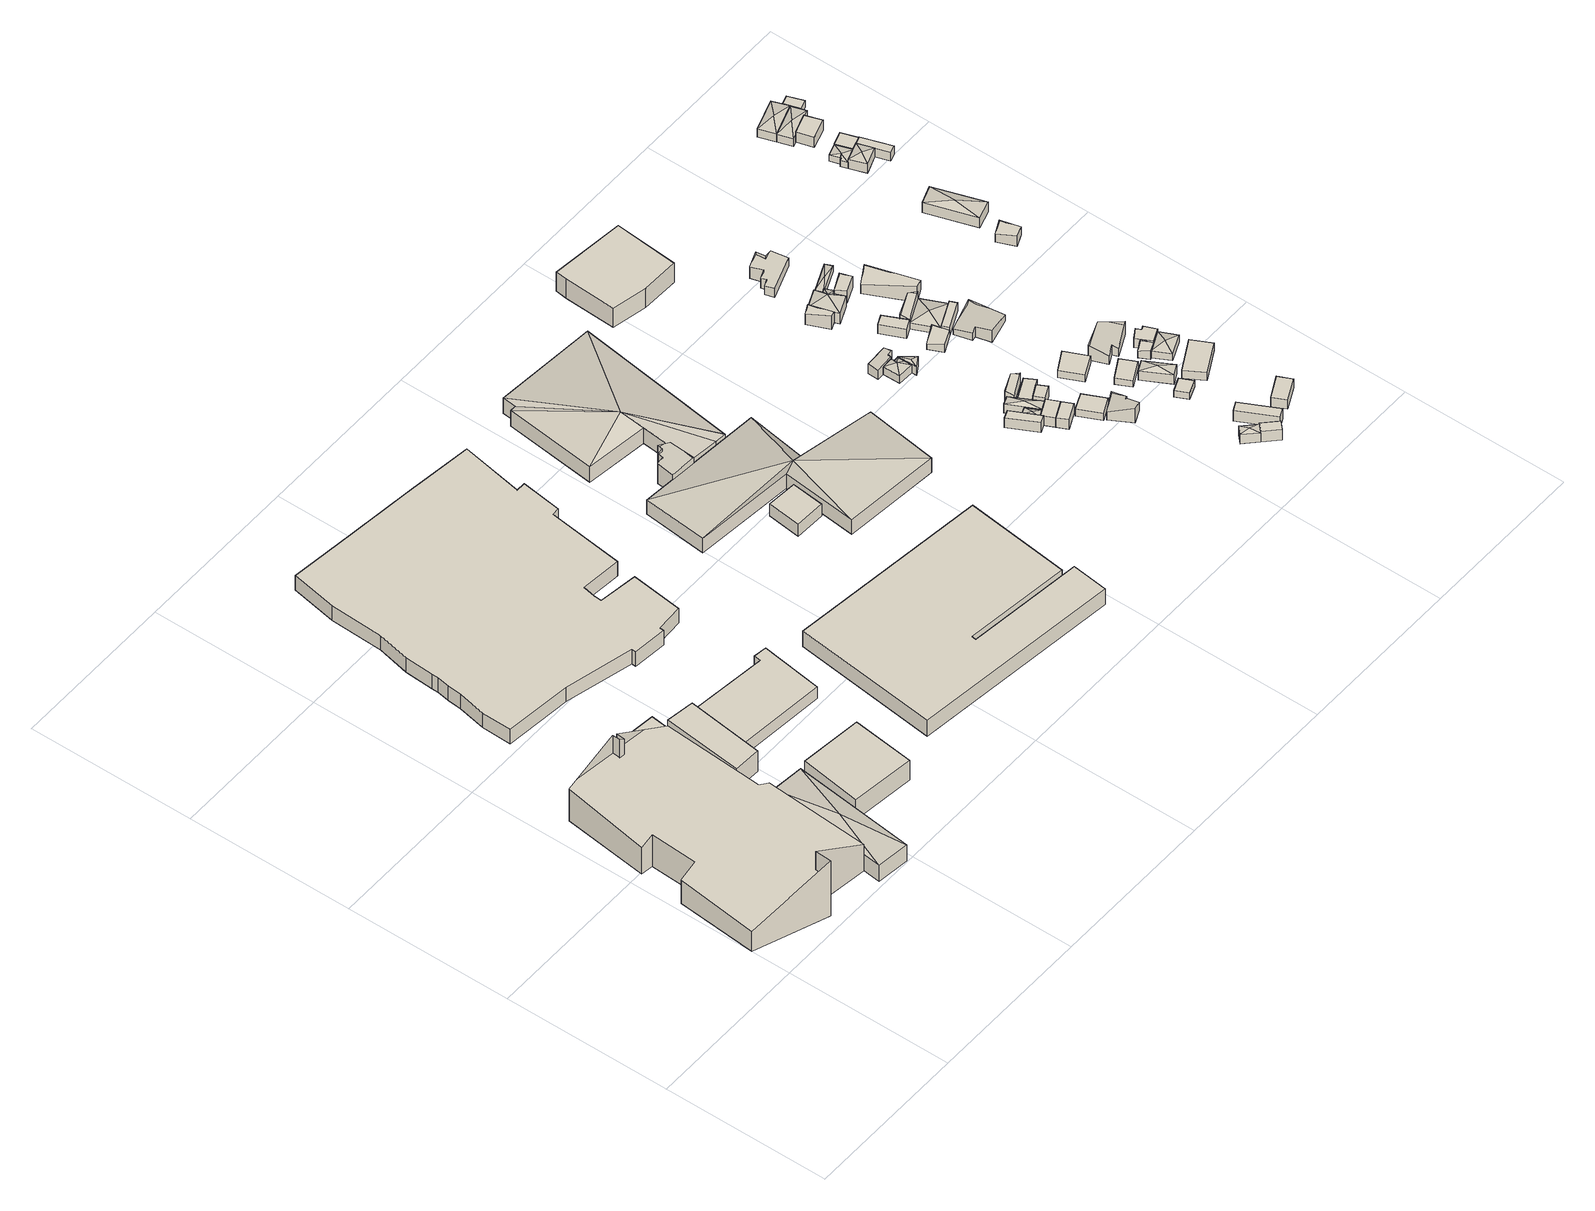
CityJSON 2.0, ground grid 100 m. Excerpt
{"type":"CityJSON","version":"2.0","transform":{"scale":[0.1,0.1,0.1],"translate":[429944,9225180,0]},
"CityObjects":{
"building1":{"type":"Building","attributes":{"Building Type":"Industrial","Roof Shape":"gable","Roof Material":"Metal Sheet","Roof Material Code":5,"Roof Direction":"southwest","Building Height":14.5,"Roof Slope":34,"Footprint Area":9593.18,"Solar PV Capacity Low":1385.91,"Solar PV Capacity High":1820.31,"Solar Annual Energy Low":1998444,"Solar Annual Energy High":2633787,"Suitable PV Area":8274.12},"geometry":[{"type":"MultiSurface","lod":"2.2","boundaries":[[[0,1,2,3,4,5,6,7,8,9,10,11,12,13,14,15]],[[15,14,16,17]],[[14,13,18,16]],[[13,12,19,18]],[[12,11,20,19]],[[11,10,21,20]],[[10,9,22,21]],[[9,8,23,22]],[[8,7,24,23]],[[7,6,25,24]],[[6,5,26,25]],[[5,4,27,26]],[[4,3,28,27]],[[3,2,29,28]],[[2,1,30,29]],[[1,0,31,30]],[[0,15,17,31]],[[17,16,18,19,20,21,22,23,24,25,26,27,28,29,30,31]]]}]},
"building2":{"type":"Building","attributes":{"Building Type":"Industrial","Roof Shape":"hip","Roof Material":"Metal Sheet","Roof Material Code":5,"Roof Direction":"southwest","Building Height":11.66,"Roof Slope":22.5,"Footprint Area":1465.86,"Solar PV Capacity Low":211.77,"Solar PV Capacity High":278.15,"Solar Annual Energy Low":305368,"Solar Annual Energy High":402450,"Suitable PV Area":1264.31},"geometry":[{"type":"MultiSurface","lod":"2.2","boundaries":[[[32,33,34,35]],[[35,34,36,37]],[[34,33,38,36]],[[33,32,39,38]],[[32,35,37,39]],[[37,36,40]],[[36,38,40]],[[38,39,40]],[[39,37,40]]]}]},
"building3":{"type":"Building","attributes":{"Building Type":"Industrial","Roof Shape":"shed","Roof Material":"Metal Sheet","Roof Material Code":5,"Roof Direction":"southwest","Building Height":13.64,"Roof Slope":10.5,"Footprint Area":291.78,"Solar PV Capacity Low":42.15,"Solar PV Capacity High":55.36,"Solar Annual Energy Low":60783,"Solar Annual Energy High":80107,"Suitable PV Area":251.66},"geometry":[{"type":"MultiSurface","lod":"2.2","boundaries":[[[41,42,43,44]],[[44,43,45,46]],[[43,42,47,45]],[[42,41,48,47]],[[41,44,46,48]],[[46,45,47,48]]]}]},
"building4":{"type":"Building","attributes":{"Building Type":"Industrial","Roof Shape":"shed","Roof Material":"Metal Sheet","Roof Material Code":5,"Roof Direction":"southwest","Building Height":14.44,"Roof Slope":14.9,"Footprint Area":782.49,"Solar PV Capacity Low":113.05,"Solar PV Capacity High":148.48,"Solar Annual Energy Low":163008,"Solar Annual Energy High":214831,"Suitable PV Area":674.9},"geometry":[{"type":"MultiSurface","lod":"2.2","boundaries":[[[49,50,51,52]],[[52,51,53,54]],[[51,50,55,53]],[[50,49,56,55]],[[49,52,54,56]],[[54,53,55,56]]]}]},
"building5":{"type":"Building","attributes":{"Building Type":"Industrial","Roof Shape":"flat","Roof Material":"Metal Sheet","Roof Material Code":5,"Roof Direction":"southwest","Building Height":14.38,"Roof Slope":6.3,"Footprint Area":1387.57,"Solar PV Capacity Low":200.46,"Solar PV Capacity High":263.29,"Solar Annual Energy Low":289057,"Solar Annual Energy High":380954,"Suitable PV Area":1196.78},"geometry":[{"type":"MultiSurface","lod":"2.2","boundaries":[[[57,58,59,60]],[[60,59,61,62]],[[59,58,63,61]],[[58,57,64,63]],[[57,60,62,64]],[[62,61,63,64]]]}]},
"building6":{"type":"Building","attributes":{"Building Type":"Industrial","Roof Shape":"flat","Roof Material":"Metal Sheet","Roof Material Code":5,"Roof Direction":"southwest","Building Height":8.59,"Roof Slope":13.6,"Footprint Area":1908.61,"Solar PV Capacity Low":275.73,"Solar PV Capacity High":362.16,"Solar Annual Energy Low":397600,"Solar Annual Energy High":524004,"Suitable PV Area":1646.17},"geometry":[{"type":"MultiSurface","lod":"2.2","boundaries":[[[65,66,52,67,68,69]],[[69,68,70,71]],[[68,67,72,70]],[[67,52,73,72]],[[52,66,74,73]],[[66,65,75,74]],[[65,69,71,75]],[[71,70,72,73,74,75]]]}]},
"building7":{"type":"Building","attributes":{"Building Type":"Industrial","Roof Shape":"flat","Roof Material":"Metal Sheet","Roof Material Code":5,"Roof Direction":"southwest","Building Height":10.46,"Roof Slope":14.4,"Footprint Area":18053.99,"Solar PV Capacity Low":2608.24,"Solar PV Capacity High":3425.74,"Solar Annual Energy Low":3760994,"Solar Annual Energy High":4956686,"Suitable PV Area":15571.56},"geometry":[{"type":"MultiSurface","lod":"2.2","boundaries":[[[76,77,78,79,80,81,82,83,84,85,86,87,88,89,90,91,92,93,94,95,96,97,98,99,100,101,102,103,104]],[[104,103,105,106]],[[103,102,107,105]],[[102,101,108,107]],[[101,100,109,108]],[[100,99,110,109]],[[99,98,111,110]],[[98,97,112,111]],[[97,96,113,112]],[[96,95,114,113]],[[95,94,115,114]],[[94,93,116,115]],[[93,92,117,116]],[[92,91,118,117]],[[91,90,119,118]],[[90,89,120,119]],[[89,88,121,120]],[[88,87,122,121]],[[87,86,123,122]],[[86,85,124,123]],[[85,84,125,124]],[[84,83,126,125]],[[83,82,127,126]],[[82,81,128,127]],[[81,80,129,128]],[[80,79,130,129]],[[79,78,131,130]],[[78,77,132,131]],[[77,76,133,132]],[[76,104,106,133]],[[106,105,107,108,109,110,111,112,113,114,115,116,117,118,119,120,121,122,123,124,125,126,127,128,129,130,131,132,133]]]}]},
"building8":{"type":"Building","attributes":{"Building Type":"Industrial","Roof Shape":"flat","Roof Material":"Metal Sheet","Roof Material Code":5,"Roof Direction":"southwest","Building Height":11.53,"Roof Slope":10.7,"Footprint Area":10405.36,"Solar PV Capacity Low":1503.25,"Solar PV Capacity High":1974.42,"Solar Annual Energy Low":2167638,"Solar Annual Energy High":2856772,"Suitable PV Area":8974.63},"geometry":[{"type":"MultiSurface","lod":"2.2","boundaries":[[[134,135,136,137,138,139,140,141]],[[141,140,142,143]],[[140,139,144,142]],[[139,138,145,144]],[[138,137,146,145]],[[137,136,147,146]],[[136,135,148,147]],[[135,134,149,148]],[[134,141,143,149]],[[143,142,144,145,146,147,148,149]]]}]},
"building9":{"type":"Building","attributes":{"Building Type":"Industrial","Roof Shape":"flat","Roof Material":"Metal Sheet","Roof Material Code":5,"Roof Direction":"southwest","Building Height":8.84,"Roof Slope":14.9,"Footprint Area":355.32,"Solar PV Capacity Low":51.33,"Solar PV Capacity High":67.42,"Solar Annual Energy Low":74020,"Solar Annual Energy High":97552,"Suitable PV Area":306.46},"geometry":[{"type":"MultiSurface","lod":"2.2","boundaries":[[[150,151,152,153]],[[153,152,154,155]],[[152,151,156,154]],[[151,150,157,156]],[[150,153,155,157]],[[155,154,156,157]]]}]},
"building10":{"type":"Building","attributes":{"Building Type":"Industrial","Roof Shape":"gable","Roof Material":"Metal Sheet","Roof Material Code":5,"Roof Direction":"southwest","Building Height":13.99,"Roof Slope":28.9,"Footprint Area":215.08,"Solar PV Capacity Low":31.07,"Solar PV Capacity High":40.81,"Solar Annual Energy Low":44805,"Solar Annual Energy High":59049,"Suitable PV Area":185.5},"geometry":[{"type":"MultiSurface","lod":"2.2","boundaries":[[[158,159,160,161,162,163,164,165]],[[165,164,166,167]],[[164,163,168,166]],[[163,162,169,168]],[[162,161,170,169]],[[161,160,171,170]],[[160,159,172,171]],[[159,158,173,172]],[[158,165,167,173]],[[167,166,168,169,170,171,172,173]]]}]},
"building11":{"type":"Building","attributes":{"Building Type":"Industrial","Roof Shape":"hip","Roof Material":"Metal Sheet","Roof Material Code":5,"Roof Direction":"southwest","Building Height":10.53,"Roof Slope":27.5,"Footprint Area":5520.17,"Solar PV Capacity Low":797.49,"Solar PV Capacity High":1047.45,"Solar Annual Energy Low":1149958,"Solar Annual Energy High":1515552,"Suitable PV Area":4761.15},"geometry":[{"type":"MultiSurface","lod":"2.2","boundaries":[[[174,175,176,177,178,179,180,181]],[[181,180,182,183]],[[180,179,184,182]],[[179,178,185,184]],[[178,177,186,185]],[[177,176,187,186]],[[176,175,188,187]],[[175,174,189,188]],[[174,181,183,189]],[[183,182,190]],[[182,184,190]],[[184,185,190]],[[185,186,190]],[[186,187,190]],[[187,188,190]],[[188,189,190]],[[189,183,190]]]}]},
"building12":{"type":"Building","attributes":{"Building Type":"Industrial","Roof Shape":"hip","Roof Material":"Metal Sheet","Roof Material Code":5,"Roof Direction":"southwest","Building Height":11.24,"Roof Slope":26.4,"Footprint Area":4978.48,"Solar PV Capacity Low":719.23,"Solar PV Capacity High":944.67,"Solar Annual Energy Low":1037113,"Solar Annual Energy High":1366831,"Suitable PV Area":4293.94},"geometry":[{"type":"MultiSurface","lod":"2.2","boundaries":[[[191,192,193,194,195,196,197,198,199,200]],[[200,199,201,202]],[[199,198,203,201]],[[198,197,204,203]],[[197,196,205,204]],[[196,195,206,205]],[[195,194,207,206]],[[194,193,208,207]],[[193,192,209,208]],[[192,191,210,209]],[[191,200,202,210]],[[202,201,211]],[[201,203,211]],[[203,204,211]],[[204,205,211]],[[205,206,211]],[[206,207,211]],[[207,208,211]],[[208,209,211]],[[209,210,211]],[[210,202,211]]]}]},
"building13":{"type":"Building","attributes":{"Building Type":"Residential","Roof Shape":"shed","Roof Material":"Concrete Glazed Tile","Roof Material Code":1,"Roof Direction":"southwest","Building Height":6.74,"Roof Slope":17.4,"Footprint Area":99.8,"Solar PV Capacity Low":12.5,"Solar PV Capacity High":16.41,"Solar Annual Energy Low":18019,"Solar Annual Energy High":23747,"Suitable PV Area":74.6},"geometry":[{"type":"MultiSurface","lod":"2.2","boundaries":[[[212,213,214,215]],[[215,214,216,217]],[[214,213,218,216]],[[213,212,219,218]],[[212,215,217,219]],[[217,216,218,219]]]}]},
"building14":{"type":"Building","attributes":{"Building Type":"Residential","Roof Shape":"hip","Roof Material":"Concrete Glazed Tile","Roof Material Code":1,"Roof Direction":"southwest","Building Height":5.73,"Roof Slope":22,"Footprint Area":42.81,"Solar PV Capacity Low":5.36,"Solar PV Capacity High":7.04,"Solar Annual Energy Low":7730,"Solar Annual Energy High":10187,"Suitable PV Area":32},"geometry":[{"type":"MultiSurface","lod":"2.2","boundaries":[[[220,221,222,223]],[[223,222,224,225]],[[222,221,226,224]],[[221,220,227,226]],[[220,223,225,227]],[[225,224,228]],[[224,226,228]],[[226,227,228]],[[227,225,228]]]}]},
"building15":{"type":"Building","attributes":{"Building Type":"Residential","Roof Shape":"hip","Roof Material":"Concrete Glazed Tile","Roof Material Code":1,"Roof Direction":"southwest","Building Height":6.29,"Roof Slope":27.5,"Footprint Area":107.54,"Solar PV Capacity Low":13.46,"Solar PV Capacity High":17.69,"Solar Annual Energy Low":19416,"Solar Annual Energy High":25589,"Suitable PV Area":80.39},"geometry":[{"type":"MultiSurface","lod":"2.2","boundaries":[[[229,230,223,231]],[[231,223,232,233]],[[223,230,234,232]],[[230,229,235,234]],[[229,231,233,235]],[[233,232,236]],[[232,234,236]],[[234,235,236]],[[235,233,236]]]}]},
"building16":{"type":"Building","attributes":{"Building Type":"Residential","Roof Shape":"flat","Roof Material":"Concrete Glazed Tile","Roof Material Code":1,"Roof Direction":"southwest","Building Height":6.94,"Roof Slope":5.4,"Footprint Area":90.76,"Solar PV Capacity Low":11.36,"Solar PV Capacity High":14.93,"Solar Annual Energy Low":16386,"Solar Annual Energy High":21596,"Suitable PV Area":67.84},"geometry":[{"type":"MultiSurface","lod":"2.2","boundaries":[[[237,222,238,239]],[[239,238,240,241]],[[238,222,242,240]],[[222,237,243,242]],[[237,239,241,243]],[[241,240,242,243]]]}]},
"building17":{"type":"Building","attributes":{"Building Type":"Residential","Roof Shape":"hip","Roof Material":"Concrete Glazed Tile","Roof Material Code":1,"Roof Direction":"west","Building Height":5.7,"Roof Slope":26,"Footprint Area":94.45,"Solar PV Capacity Low":11.83,"Solar PV Capacity High":15.53,"Solar Annual Energy Low":17053,"Solar Annual Energy High":22475,"Suitable PV Area":70.6},"geometry":[{"type":"MultiSurface","lod":"2.2","boundaries":[[[244,245,246,247,248,249,250]],[[250,249,251,252]],[[249,248,253,251]],[[248,247,254,253]],[[247,246,255,254]],[[246,245,256,255]],[[245,244,257,256]],[[244,250,252,257]],[[252,251,258]],[[251,253,258]],[[253,254,258]],[[254,255,258]],[[255,256,258]],[[256,257,258]],[[257,252,258]]]}]},
"building18":{"type":"Building","attributes":{"Building Type":"Residential","Roof Shape":"gable","Roof Material":"Concrete Glazed Tile","Roof Material Code":1,"Roof Direction":"west","Building Height":6.91,"Roof Slope":26.2,"Footprint Area":85.24,"Solar PV Capacity Low":10.67,"Solar PV Capacity High":14.02,"Solar Annual Energy Low":15390,"Solar Annual Energy High":20282,"Suitable PV Area":63.72},"geometry":[{"type":"MultiSurface","lod":"2.2","boundaries":[[[259,260,261,262,263,247]],[[247,263,264,265]],[[263,262,266,264]],[[262,261,267,266]],[[261,260,268,267]],[[260,259,269,268]],[[259,247,265,269]],[[265,264,266,267,268,269]]]}]},
"building19":{"type":"Building","attributes":{"Building Type":"Residential","Roof Shape":"shed","Roof Material":"Concrete Glazed Tile","Roof Material Code":1,"Roof Direction":"southwest","Building Height":6.8,"Roof Slope":13.3,"Footprint Area":77.99,"Solar PV Capacity Low":9.77,"Solar PV Capacity High":12.83,"Solar Annual Energy Low":14081,"Solar Annual Energy High":18558,"Suitable PV Area":58.3},"geometry":[{"type":"MultiSurface","lod":"2.2","boundaries":[[[239,238,270,271]],[[271,270,272,273]],[[270,238,240,272]],[[238,239,274,240]],[[239,271,273,274]],[[273,272,240,274]]]}]},
"building20":{"type":"Building","attributes":{"Building Type":"Industrial","Roof Shape":"flat","Roof Material":"Metal Sheet","Roof Material Code":5,"Roof Direction":"southwest","Building Height":13.98,"Roof Slope":6.2,"Footprint Area":1698.36,"Solar PV Capacity Low":245.36,"Solar PV Capacity High":322.26,"Solar Annual Energy Low":353800,"Solar Annual Energy High":466280,"Suitable PV Area":1464.83},"geometry":[{"type":"MultiSurface","lod":"2.2","boundaries":[[[275,276,277,278,279,280]],[[280,279,281,282]],[[279,278,283,281]],[[278,277,284,283]],[[277,276,285,284]],[[276,275,286,285]],[[275,280,282,286]],[[282,281,283,284,285,286]]]}]},
"building21":{"type":"Building","attributes":{"Building Type":"Residential","Roof Shape":"hip","Roof Material":"Concrete Glazed Tile","Roof Material Code":1,"Roof Direction":"west","Building Height":6.38,"Roof Slope":23.8,"Footprint Area":34.89,"Solar PV Capacity Low":4.37,"Solar PV Capacity High":5.74,"Solar Annual Energy Low":6298,"Solar Annual Energy High":8301,"Suitable PV Area":26.08},"geometry":[{"type":"MultiSurface","lod":"2.2","boundaries":[[[245,287,288]],[[288,287,289,290]],[[287,245,291,289]],[[245,288,290,291]],[[290,289,292]],[[289,291,292]],[[291,290,292]]]}]},
"building22":{"type":"Building","attributes":{"Building Type":"Residential","Roof Shape":"shed","Roof Material":"Concrete Glazed Tile","Roof Material Code":1,"Roof Direction":"southwest","Building Height":7.27,"Roof Slope":18,"Footprint Area":52.79,"Solar PV Capacity Low":6.61,"Solar PV Capacity High":8.68,"Solar Annual Energy Low":9532,"Solar Annual Energy High":12562,"Suitable PV Area":39.46},"geometry":[{"type":"MultiSurface","lod":"2.2","boundaries":[[[293,294,237,295]],[[295,237,296,297]],[[237,294,298,296]],[[294,293,299,298]],[[293,295,297,299]],[[297,296,298,299]]]}]},
"building23":{"type":"Building","attributes":{"Building Type":"Residential","Roof Shape":"gable","Roof Material":"Concrete Glazed Tile","Roof Material Code":1,"Roof Direction":"southwest","Building Height":5.8,"Roof Slope":25.8,"Footprint Area":68.13,"Solar PV Capacity Low":8.53,"Solar PV Capacity High":11.2,"Solar Annual Energy Low":12300,"Solar Annual Energy High":16210,"Suitable PV Area":50.93},"geometry":[{"type":"MultiSurface","lod":"2.2","boundaries":[[[300,301,302,303]],[[303,302,304,305]],[[302,301,306,304]],[[301,300,307,306]],[[300,303,305,307]],[[305,304,306,307]]]}]},
"building24":{"type":"Building","attributes":{"Building Type":"Residential","Roof Shape":"shed","Roof Material":"Concrete Glazed Tile","Roof Material Code":1,"Roof Direction":"southwest","Building Height":4.13,"Roof Slope":15.2,"Footprint Area":113.51,"Solar PV Capacity Low":14.21,"Solar PV Capacity High":18.67,"Solar Annual Energy Low":20494,"Solar Annual Energy High":27010,"Suitable PV Area":84.85},"geometry":[{"type":"MultiSurface","lod":"2.2","boundaries":[[[308,309,310,311]],[[311,310,312,313]],[[310,309,314,312]],[[309,308,315,314]],[[308,311,313,315]],[[313,312,314,315]]]}]},
"building25":{"type":"Building","attributes":{"Building Type":"Residential","Roof Shape":"flat","Roof Material":"Concrete Glazed Tile","Roof Material Code":1,"Roof Direction":"southwest","Building Height":5.09,"Roof Slope":5.9,"Footprint Area":155.04,"Solar PV Capacity Low":19.41,"Solar PV Capacity High":25.5,"Solar Annual Energy Low":27992,"Solar Annual Energy High":36891,"Suitable PV Area":115.9},"geometry":[{"type":"MultiSurface","lod":"2.2","boundaries":[[[316,317,318,319]],[[319,318,320,321]],[[318,317,322,320]],[[317,316,323,322]],[[316,319,321,323]],[[321,320,322,323]]]}]},
"building26":{"type":"Building","attributes":{"Building Type":"Residential","Roof Shape":"gable","Roof Material":"Concrete Glazed Tile","Roof Material Code":1,"Roof Direction":"southwest","Building Height":6.08,"Roof Slope":33.8,"Footprint Area":147.23,"Solar PV Capacity Low":18.43,"Solar PV Capacity High":24.21,"Solar Annual Energy Low":26582,"Solar Annual Energy High":35033,"Suitable PV Area":110.06},"geometry":[{"type":"MultiSurface","lod":"2.2","boundaries":[[[324,325,326,327,328,329]],[[329,328,330,331]],[[328,327,332,330]],[[327,326,333,332]],[[326,325,334,333]],[[325,324,335,334]],[[324,329,331,335]],[[331,330,332,333,334,335]]]}]},
"building27":{"type":"Building","attributes":{"Building Type":"Residential","Roof Shape":"gable","Roof Material":"Concrete Glazed Tile","Roof Material Code":1,"Roof Direction":"southwest","Building Height":7.57,"Roof Slope":30.3,"Footprint Area":64.01,"Solar PV Capacity Low":8.02,"Solar PV Capacity High":10.53,"Solar Annual Energy Low":11557,"Solar Annual Energy High":15232,"Suitable PV Area":47.85},"geometry":[{"type":"MultiSurface","lod":"2.2","boundaries":[[[336,337,338,339]],[[339,338,340,341]],[[338,337,342,340]],[[337,336,343,342]],[[336,339,341,343]],[[341,340,342,343]]]}]},
"building28":{"type":"Building","attributes":{"Building Type":"Residential","Roof Shape":"hip","Roof Material":"Concrete Glazed Tile","Roof Material Code":1,"Roof Direction":"southwest","Building Height":6.71,"Roof Slope":20.8,"Footprint Area":60.63,"Solar PV Capacity Low":7.59,"Solar PV Capacity High":9.97,"Solar Annual Energy Low":10946,"Solar Annual Energy High":14426,"Suitable PV Area":45.32},"geometry":[{"type":"MultiSurface","lod":"2.2","boundaries":[[[344,345,346,347]],[[347,346,348,349]],[[346,345,350,348]],[[345,344,351,350]],[[344,347,349,351]],[[349,348,352]],[[348,350,352]],[[350,351,352]],[[351,349,352]]]}]},
"building29":{"type":"Building","attributes":{"Building Type":"Residential","Roof Shape":"shed","Roof Material":"Concrete Glazed Tile","Roof Material Code":1,"Roof Direction":"southwest","Building Height":6.55,"Roof Slope":12,"Footprint Area":99.62,"Solar PV Capacity Low":12.47,"Solar PV Capacity High":16.38,"Solar Annual Energy Low":17986,"Solar Annual Energy High":23705,"Suitable PV Area":74.47},"geometry":[{"type":"MultiSurface","lod":"2.2","boundaries":[[[353,354,355,356]],[[356,355,357,358]],[[355,354,359,357]],[[354,353,360,359]],[[353,356,358,360]],[[358,357,359,360]]]}]},
"building30":{"type":"Building","attributes":{"Building Type":"Residential","Roof Shape":"hip","Roof Material":"Concrete Glazed Tile","Roof Material Code":1,"Roof Direction":"southwest","Building Height":7.55,"Roof Slope":21.4,"Footprint Area":217.28,"Solar PV Capacity Low":27.2,"Solar PV Capacity High":35.73,"Solar Annual Energy Low":39228,"Solar Annual Energy High":51700,"Suitable PV Area":162.42},"geometry":[{"type":"MultiSurface","lod":"2.2","boundaries":[[[361,362,363,364,365,339,366,367]],[[367,366,368,369]],[[366,339,370,368]],[[339,365,371,370]],[[365,364,372,371]],[[364,363,373,372]],[[363,362,374,373]],[[362,361,375,374]],[[361,367,369,375]],[[369,368,376]],[[368,370,376]],[[370,371,376]],[[371,372,376]],[[372,373,376]],[[373,374,376]],[[374,375,376]],[[375,369,376]]]}]},
"building31":{"type":"Building","attributes":{"Building Type":"Residential","Roof Shape":"gable","Roof Material":"Concrete Glazed Tile","Roof Material Code":1,"Roof Direction":"southwest","Building Height":4.01,"Roof Slope":31.9,"Footprint Area":106.19,"Solar PV Capacity Low":13.3,"Solar PV Capacity High":17.46,"Solar Annual Energy Low":19172,"Solar Annual Energy High":25267,"Suitable PV Area":79.38},"geometry":[{"type":"MultiSurface","lod":"2.2","boundaries":[[[377,378,379,380]],[[380,379,381,382]],[[379,378,383,381]],[[378,377,384,383]],[[377,380,382,384]],[[382,381,383,384]]]}]},
"building32":{"type":"Building","attributes":{"Building Type":"Residential","Roof Shape":"flat","Roof Material":"Concrete Glazed Tile","Roof Material Code":1,"Roof Direction":"southwest","Building Height":7.55,"Roof Slope":8.7,"Footprint Area":64.76,"Solar PV Capacity Low":8.11,"Solar PV Capacity High":10.65,"Solar Annual Energy Low":11691,"Solar Annual Energy High":15408,"Suitable PV Area":48.41},"geometry":[{"type":"MultiSurface","lod":"2.2","boundaries":[[[347,346,385,386]],[[386,385,387,388]],[[385,346,389,387]],[[346,347,390,389]],[[347,386,388,390]],[[388,387,389,390]]]}]},
"building33":{"type":"Building","attributes":{"Building Type":"Residential","Roof Shape":"flat","Roof Material":"Concrete Glazed Tile","Roof Material Code":1,"Roof Direction":"southwest","Building Height":5.13,"Roof Slope":12.4,"Footprint Area":195.31,"Solar PV Capacity Low":24.45,"Solar PV Capacity High":32.12,"Solar Annual Energy Low":35262,"Solar Annual Energy High":46472,"Suitable PV Area":145.99},"geometry":[{"type":"MultiSurface","lod":"2.2","boundaries":[[[391,392,393,394]],[[394,393,395,396]],[[393,392,397,395]],[[392,391,398,397]],[[391,394,396,398]],[[396,395,397,398]]]}]},
"building34":{"type":"Building","attributes":{"Building Type":"Residential","Roof Shape":"flat","Roof Material":"Concrete Glazed Tile","Roof Material Code":1,"Roof Direction":"southwest","Building Height":7.71,"Roof Slope":11.3,"Footprint Area":142.81,"Solar PV Capacity Low":17.88,"Solar PV Capacity High":23.48,"Solar Annual Energy Low":25783,"Solar Annual Energy High":33980,"Suitable PV Area":106.75},"geometry":[{"type":"MultiSurface","lod":"2.2","boundaries":[[[399,400,401,402]],[[402,401,403,404]],[[401,400,405,403]],[[400,399,406,405]],[[399,402,404,406]],[[404,403,405,406]]]}]},
"building35":{"type":"Building","attributes":{"Building Type":"Residential","Roof Shape":"gable","Roof Material":"Concrete Glazed Tile","Roof Material Code":1,"Roof Direction":"southwest","Building Height":6.05,"Roof Slope":32.2,"Footprint Area":246.9,"Solar PV Capacity Low":30.91,"Solar PV Capacity High":40.6,"Solar Annual Energy Low":44576,"Solar Annual Energy High":58748,"Suitable PV Area":184.56},"geometry":[{"type":"MultiSurface","lod":"2.2","boundaries":[[[407,408,409,410,411,412,413,414,415,416]],[[416,415,417,418]],[[415,414,419,417]],[[414,413,420,419]],[[413,412,421,420]],[[412,411,422,421]],[[411,410,423,422]],[[410,409,424,423]],[[409,408,425,424]],[[408,407,426,425]],[[407,416,418,426]],[[418,417,419,420,421,422,423,424,425,426]]]}]},
"building36":{"type":"Building","attributes":{"Building Type":"Residential","Roof Shape":"gable","Roof Material":"Concrete Glazed Tile","Roof Material Code":1,"Roof Direction":"southwest","Building Height":6.82,"Roof Slope":29.6,"Footprint Area":89.5,"Solar PV Capacity Low":11.21,"Solar PV Capacity High":14.72,"Solar Annual Energy Low":16158,"Solar Annual Energy High":21295,"Suitable PV Area":66.9},"geometry":[{"type":"MultiSurface","lod":"2.2","boundaries":[[[427,428,356,429]],[[429,356,358,430]],[[356,428,431,358]],[[428,427,432,431]],[[427,429,430,432]],[[430,358,431,432]]]}]},
"building37":{"type":"Building","attributes":{"Building Type":"Residential","Roof Shape":"flat","Roof Material":"Concrete Glazed Tile","Roof Material Code":1,"Roof Direction":"southwest","Building Height":4.54,"Roof Slope":8.7,"Footprint Area":133.44,"Solar PV Capacity Low":16.71,"Solar PV Capacity High":21.94,"Solar Annual Energy Low":24091,"Solar Annual Energy High":31750,"Suitable PV Area":99.74},"geometry":[{"type":"MultiSurface","lod":"2.2","boundaries":[[[433,434,435,436]],[[436,435,437,438]],[[435,434,439,437]],[[434,433,440,439]],[[433,436,438,440]],[[438,437,439,440]]]}]},
"building38":{"type":"Building","attributes":{"Building Type":"Residential","Roof Shape":"shed","Roof Material":"Concrete Glazed Tile","Roof Material Code":1,"Roof Direction":"southwest","Building Height":4.58,"Roof Slope":13.1,"Footprint Area":71.48,"Solar PV Capacity Low":8.95,"Solar PV Capacity High":11.75,"Solar Annual Energy Low":12905,"Solar Annual Energy High":17007,"Suitable PV Area":53.43},"geometry":[{"type":"MultiSurface","lod":"2.2","boundaries":[[[441,442,443,444]],[[444,443,445,446]],[[443,442,447,445]],[[442,441,448,447]],[[441,444,446,448]],[[446,445,447,448]]]}]},
"building39":{"type":"Building","attributes":{"Building Type":"Residential","Roof Shape":"hip","Roof Material":"Concrete Glazed Tile","Roof Material Code":1,"Roof Direction":"southwest","Building Height":4.54,"Roof Slope":26.3,"Footprint Area":275.54,"Solar PV Capacity Low":34.5,"Solar PV Capacity High":45.31,"Solar Annual Energy Low":49747,"Solar Annual Energy High":65562,"Suitable PV Area":205.96},"geometry":[{"type":"MultiSurface","lod":"2.2","boundaries":[[[429,356,449,450]],[[450,449,451,452]],[[449,356,453,451]],[[356,429,454,453]],[[429,450,452,454]],[[452,451,455]],[[451,453,455]],[[453,454,455]],[[454,452,455]]]}]},
"building40":{"type":"Building","attributes":{"Building Type":"Residential","Roof Shape":"gable","Roof Material":"Concrete Glazed Tile","Roof Material Code":1,"Roof Direction":"southwest","Building Height":7.92,"Roof Slope":25.5,"Footprint Area":73.64,"Solar PV Capacity Low":9.22,"Solar PV Capacity High":12.11,"Solar Annual Energy Low":13296,"Solar Annual Energy High":17523,"Suitable PV Area":55.05},"geometry":[{"type":"MultiSurface","lod":"2.2","boundaries":[[[456,362,457,458]],[[458,457,459,460]],[[457,362,461,459]],[[362,456,462,461]],[[456,458,460,462]],[[460,459,461,462]]]}]},
"building41":{"type":"Building","attributes":{"Building Type":"Residential","Roof Shape":"flat","Roof Material":"Concrete Glazed Tile","Roof Material Code":1,"Roof Direction":"southwest","Building Height":6.22,"Roof Slope":12.7,"Footprint Area":78.02,"Solar PV Capacity Low":9.77,"Solar PV Capacity High":12.83,"Solar Annual Energy Low":14085,"Solar Annual Energy High":18563,"Suitable PV Area":58.32},"geometry":[{"type":"MultiSurface","lod":"2.2","boundaries":[[[450,449,380,463]],[[463,380,464,465]],[[380,449,466,464]],[[449,450,467,466]],[[450,463,465,467]],[[465,464,466,467]]]}]},
"building42":{"type":"Building","attributes":{"Building Type":"Residential","Roof Shape":"hip","Roof Material":"Concrete Glazed Tile","Roof Material Code":1,"Roof Direction":"southwest","Building Height":4.42,"Roof Slope":24.5,"Footprint Area":87.96,"Solar PV Capacity Low":11.01,"Solar PV Capacity High":14.47,"Solar Annual Energy Low":15881,"Solar Annual Energy High":20929,"Suitable PV Area":65.75},"geometry":[{"type":"MultiSurface","lod":"2.2","boundaries":[[[468,469,470,363]],[[363,470,471,472]],[[470,469,473,471]],[[469,468,474,473]],[[468,363,472,474]],[[472,471,475]],[[471,473,475]],[[473,474,475]],[[474,472,475]]]}]},
"building43":{"type":"Building","attributes":{"Building Type":"Residential","Roof Shape":"gable","Roof Material":"Concrete Glazed Tile","Roof Material Code":1,"Roof Direction":"southwest","Building Height":4.11,"Roof Slope":32.8,"Footprint Area":350.61,"Solar PV Capacity Low":43.9,"Solar PV Capacity High":57.66,"Solar Annual Energy Low":63300,"Solar Annual Energy High":83424,"Suitable PV Area":262.08},"geometry":[{"type":"MultiSurface","lod":"2.2","boundaries":[[[476,477,478,479,480,481]],[[481,480,482,483]],[[480,479,484,482]],[[479,478,485,484]],[[478,477,486,485]],[[477,476,487,486]],[[476,481,483,487]],[[483,482,484,485,486,487]]]}]},
"building44":{"type":"Building","attributes":{"Building Type":"Residential","Roof Shape":"hip","Roof Material":"Concrete Glazed Tile","Roof Material Code":1,"Roof Direction":"southwest","Building Height":6.64,"Roof Slope":25.8,"Footprint Area":132.76,"Solar PV Capacity Low":16.62,"Solar PV Capacity High":21.83,"Solar Annual Energy Low":23969,"Solar Annual Energy High":31590,"Suitable PV Area":99.24},"geometry":[{"type":"MultiSurface","lod":"2.2","boundaries":[[[488,489,490,491]],[[491,490,492,493]],[[490,489,494,492]],[[489,488,495,494]],[[488,491,493,495]],[[493,492,496]],[[492,494,496]],[[494,495,496]],[[495,493,496]]]}]},
"building45":{"type":"Building","attributes":{"Building Type":"Residential","Roof Shape":"gable","Roof Material":"Concrete Glazed Tile","Roof Material Code":1,"Roof Direction":"southwest","Building Height":6.65,"Roof Slope":34.3,"Footprint Area":260.17,"Solar PV Capacity Low":32.57,"Solar PV Capacity High":42.78,"Solar Annual Energy Low":46972,"Solar Annual Energy High":61905,"Suitable PV Area":194.48},"geometry":[{"type":"MultiSurface","lod":"2.2","boundaries":[[[497,498,499,500]],[[500,499,501,502]],[[499,498,503,501]],[[498,497,504,503]],[[497,500,502,504]],[[502,501,503,504]]]}]},
"building46":{"type":"Building","attributes":{"Building Type":"Residential","Roof Shape":"flat","Roof Material":"Concrete Glazed Tile","Roof Material Code":1,"Roof Direction":"southwest","Building Height":6.66,"Roof Slope":10.9,"Footprint Area":129.55,"Solar PV Capacity Low":16.22,"Solar PV Capacity High":21.3,"Solar Annual Energy Low":23389,"Solar Annual Energy High":30824,"Suitable PV Area":96.84},"geometry":[{"type":"MultiSurface","lod":"2.2","boundaries":[[[505,506,507,508]],[[508,507,509,510]],[[507,506,511,509]],[[506,505,512,511]],[[505,508,510,512]],[[510,509,511,512]]]}]},
"building47":{"type":"Building","attributes":{"Building Type":"Residential","Roof Shape":"gable","Roof Material":"Concrete Glazed Tile","Roof Material Code":1,"Roof Direction":"southwest","Building Height":5.77,"Roof Slope":31.2,"Footprint Area":280.58,"Solar PV Capacity Low":35.13,"Solar PV Capacity High":46.14,"Solar Annual Energy Low":50657,"Solar Annual Energy High":66762,"Suitable PV Area":209.73},"geometry":[{"type":"MultiSurface","lod":"2.2","boundaries":[[[513,514,515,516,517,518]],[[518,517,519,520]],[[517,516,521,519]],[[516,515,522,521]],[[515,514,523,522]],[[514,513,524,523]],[[513,518,520,524]],[[520,519,521,522,523,524]]]}]},
"building48":{"type":"Building","attributes":{"Building Type":"Residential","Roof Shape":"gable","Roof Material":"Concrete Glazed Tile","Roof Material Code":1,"Roof Direction":"southwest","Building Height":4.91,"Roof Slope":25.1,"Footprint Area":45.45,"Solar PV Capacity Low":5.69,"Solar PV Capacity High":7.47,"Solar Annual Energy Low":8206,"Solar Annual Energy High":10815,"Suitable PV Area":33.98},"geometry":[{"type":"MultiSurface","lod":"2.2","boundaries":[[[525,526,527,528]],[[528,527,529,530]],[[527,526,531,529]],[[526,525,532,531]],[[525,528,530,532]],[[530,529,531,532]]]}]},
"building49":{"type":"Building","attributes":{"Building Type":"Residential","Roof Shape":"shed","Roof Material":"Concrete Glazed Tile","Roof Material Code":1,"Roof Direction":"southwest","Building Height":5.36,"Roof Slope":10.3,"Footprint Area":272.15,"Solar PV Capacity Low":34.07,"Solar PV Capacity High":44.75,"Solar Annual Energy Low":49135,"Solar Annual Energy High":64756,"Suitable PV Area":203.43},"geometry":[{"type":"MultiSurface","lod":"2.2","boundaries":[[[533,534,535,536]],[[536,535,537,538]],[[535,534,539,537]],[[534,533,540,539]],[[533,536,538,540]],[[538,537,539,540]]]}]},
"building50":{"type":"Building","attributes":{"Building Type":"Residential","Roof Shape":"hip","Roof Material":"Concrete Glazed Tile","Roof Material Code":1,"Roof Direction":"southwest","Building Height":5.12,"Roof Slope":28.6,"Footprint Area":147.49,"Solar PV Capacity Low":18.47,"Solar PV Capacity High":24.26,"Solar Annual Energy Low":26629,"Solar Annual Energy High":35095,"Suitable PV Area":110.25},"geometry":[{"type":"MultiSurface","lod":"2.2","boundaries":[[[541,542,543,544]],[[544,543,545,546]],[[543,542,547,545]],[[542,541,548,547]],[[541,544,546,548]],[[546,545,549]],[[545,547,549]],[[547,548,549]],[[548,546,549]]]}]},
"building51":{"type":"Building","attributes":{"Building Type":"Residential","Roof Shape":"flat","Roof Material":"Concrete Glazed Tile","Roof Material Code":1,"Roof Direction":"southwest","Building Height":6.39,"Roof Slope":10.8,"Footprint Area":87.74,"Solar PV Capacity Low":10.99,"Solar PV Capacity High":14.43,"Solar Annual Energy Low":15841,"Solar Annual Energy High":20877,"Suitable PV Area":65.59},"geometry":[{"type":"MultiSurface","lod":"2.2","boundaries":[[[550,551,552,553,528,554]],[[554,528,555,556]],[[528,553,557,555]],[[553,552,558,557]],[[552,551,559,558]],[[551,550,560,559]],[[550,554,556,560]],[[556,555,557,558,559,560]]]}]},
"building52":{"type":"Building","attributes":{"Building Type":"Residential","Roof Shape":"gable","Roof Material":"Clay Tile Shingle","Roof Material Code":3,"Roof Direction":"southwest","Building Height":5.8,"Roof Slope":26.1,"Footprint Area":90.62,"Solar PV Capacity Low":11.35,"Solar PV Capacity High":14.9,"Solar Annual Energy Low":16360,"Solar Annual Energy High":21561,"Suitable PV Area":67.74},"geometry":[{"type":"MultiSurface","lod":"2.2","boundaries":[[[561,562,563,564]],[[564,563,565,566]],[[563,562,567,565]],[[562,561,568,567]],[[561,564,566,568]],[[566,565,567,568]]]}]},
"building53":{"type":"Building","attributes":{"Building Type":"Residential","Roof Shape":"hip","Roof Material":"Concrete Glazed Tile","Roof Material Code":1,"Roof Direction":"southwest","Building Height":7.42,"Roof Slope":20.8,"Footprint Area":353.19,"Solar PV Capacity Low":44.22,"Solar PV Capacity High":58.08,"Solar Annual Energy Low":63765,"Solar Annual Energy High":84038,"Suitable PV Area":264.01},"geometry":[{"type":"MultiSurface","lod":"2.2","boundaries":[[[569,570,571,572]],[[572,571,573,574]],[[571,570,575,573]],[[570,569,576,575]],[[569,572,574,576]],[[574,573,577]],[[573,575,577]],[[575,576,577]],[[576,574,577]]]}]},
"building54":{"type":"Building","attributes":{"Building Type":"Residential","Roof Shape":"hip","Roof Material":"Concrete Glazed Tile","Roof Material Code":1,"Roof Direction":"southwest","Building Height":4.46,"Roof Slope":24.1,"Footprint Area":87.96,"Solar PV Capacity Low":11.01,"Solar PV Capacity High":14.47,"Solar Annual Energy Low":15881,"Solar Annual Energy High":20930,"Suitable PV Area":65.75},"geometry":[{"type":"MultiSurface","lod":"2.2","boundaries":[[[578,579,580,581,582,583]],[[583,582,584,585]],[[582,581,586,584]],[[581,580,587,586]],[[580,579,588,587]],[[579,578,589,588]],[[578,583,585,589]],[[585,584,590]],[[584,586,590]],[[586,587,590]],[[587,588,590]],[[588,589,590]],[[589,585,590]]]}]},
"building55":{"type":"Building","attributes":{"Building Type":"Residential","Roof Shape":"hip","Roof Material":"Concrete Glazed Tile","Roof Material Code":1,"Roof Direction":"southwest","Building Height":6.66,"Roof Slope":29.8,"Footprint Area":117.92,"Solar PV Capacity Low":14.76,"Solar PV Capacity High":19.39,"Solar Annual Energy Low":21291,"Solar Annual Energy High":28059,"Suitable PV Area":88.15},"geometry":[{"type":"MultiSurface","lod":"2.2","boundaries":[[[591,582,592,593]],[[593,592,594,595]],[[592,582,596,594]],[[582,591,597,596]],[[591,593,595,597]],[[595,594,598]],[[594,596,598]],[[596,597,598]],[[597,595,598]]]}]},
"building56":{"type":"Building","attributes":{"Building Type":"Residential","Roof Shape":"flat","Roof Material":"Concrete Glazed Tile","Roof Material Code":1,"Roof Direction":"southwest","Building Height":4.74,"Roof Slope":14.6,"Footprint Area":89,"Solar PV Capacity Low":11.14,"Solar PV Capacity High":14.64,"Solar Annual Energy Low":16069,"Solar Annual Energy High":21177,"Suitable PV Area":66.53},"geometry":[{"type":"MultiSurface","lod":"2.2","boundaries":[[[599,578,583,600]],[[600,583,601,602]],[[583,578,603,601]],[[578,599,604,603]],[[599,600,602,604]],[[602,601,603,604]]]}]},
"building57":{"type":"Building","attributes":{"Building Type":"Residential","Roof Shape":"flat","Roof Material":"Concrete Glazed Tile","Roof Material Code":1,"Roof Direction":"southwest","Building Height":7.5,"Roof Slope":13.2,"Footprint Area":125.15,"Solar PV Capacity Low":15.67,"Solar PV Capacity High":20.58,"Solar Annual Energy Low":22594,"Solar Annual Energy High":29777,"Suitable PV Area":93.55},"geometry":[{"type":"MultiSurface","lod":"2.2","boundaries":[[[605,606,607,608]],[[608,607,609,610]],[[607,606,611,609]],[[606,605,612,611]],[[605,608,610,612]],[[610,609,611,612]]]}]},
"building58":{"type":"Building","attributes":{"Building Type":"Residential","Roof Shape":"hip","Roof Material":"Concrete Glazed Tile","Roof Material Code":1,"Roof Direction":"southwest","Building Height":5.93,"Roof Slope":25.1,"Footprint Area":208.84,"Solar PV Capacity Low":26.15,"Solar PV Capacity High":34.34,"Solar Annual Energy Low":37705,"Solar Annual Energy High":49692,"Suitable PV Area":156.11},"geometry":[{"type":"MultiSurface","lod":"2.2","boundaries":[[[613,614,615,616]],[[616,615,617,618]],[[615,614,619,617]],[[614,613,620,619]],[[613,616,618,620]],[[618,617,621]],[[617,619,621]],[[619,620,621]],[[620,618,621]]]}]},
"building59":{"type":"Building","attributes":{"Building Type":"Residential","Roof Shape":"hip","Roof Material":"Concrete Glazed Tile","Roof Material Code":1,"Roof Direction":"southwest","Building Height":5.55,"Roof Slope":26.2,"Footprint Area":183.94,"Solar PV Capacity Low":23.03,"Solar PV Capacity High":30.25,"Solar Annual Energy Low":33209,"Solar Annual Energy High":43766,"Suitable PV Area":137.49},"geometry":[{"type":"MultiSurface","lod":"2.2","boundaries":[[[614,613,622,623]],[[623,622,624,625]],[[622,613,626,624]],[[613,614,627,626]],[[614,623,625,627]],[[625,624,628]],[[624,626,628]],[[626,627,628]],[[627,625,628]]]}]},
"building60":{"type":"Building","attributes":{"Building Type":"Residential","Roof Shape":"flat","Roof Material":"Concrete Glazed Tile","Roof Material Code":1,"Roof Direction":"southwest","Building Height":6.17,"Roof Slope":7,"Footprint Area":90.61,"Solar PV Capacity Low":11.34,"Solar PV Capacity High":14.9,"Solar Annual Energy Low":16359,"Solar Annual Energy High":21559,"Suitable PV Area":67.73},"geometry":[{"type":"MultiSurface","lod":"2.2","boundaries":[[[629,591,630,631]],[[631,630,632,633]],[[630,591,634,632]],[[591,629,635,634]],[[629,631,633,635]],[[633,632,634,635]]]}]},
"building61":{"type":"Building","attributes":{"Building Type":"Residential","Roof Shape":"shed","Roof Material":"Concrete Glazed Tile","Roof Material Code":1,"Roof Direction":"southwest","Building Height":4.97,"Roof Slope":13.1,"Footprint Area":55.72,"Solar PV Capacity Low":6.98,"Solar PV Capacity High":9.16,"Solar Annual Energy Low":10060,"Solar Annual Energy High":13259,"Suitable PV Area":41.65},"geometry":[{"type":"MultiSurface","lod":"2.2","boundaries":[[[636,637,638,639]],[[639,638,640,641]],[[638,637,642,640]],[[637,636,643,642]],[[636,639,641,643]],[[641,640,642,643]]]}]}
},
"vertices":[
[780,797,0],[847,1424,0],[489,1466,0],[483,1414,0],[451,1418,0],[456,1465,0],[147,1501,0],[82,994,0],[155,982,0],[141,702,0],[45,714,0],[3,238,0],[435,76,0],[445,179,0],[778,133,0],[855,788,0],[778,133,191],[855,788,145],[445,179,394],[435,76,400],[3,238,145],[45,714,171],[141,702,229],[155,982,237],[82,994,193],[147,1501,233],[456,1465,387],[451,1418,390],[483,1414,370],[489,1466,367],[847,1424,150],[780,797,190],
[851,762,0],[766,28,0],[963,5,0],[1049,742,0],[963,5,117],[1049,742,117],[766,28,117],[851,762,117],[907,384,140],
[587,1562,0],[574,1456,0],[846,1424,0],[859,1531,0],[846,1424,139],[859,1531,137],[574,1456,138],[587,1562,136],
[883,1452,0],[827,974,0],[988,964,0],[1050,1427,0],[988,964,150],[1050,1427,145],[827,974,150],[883,1452,144],
[1081,742,0],[1028,377,0],[1406,332,0],[1450,701,0],[1406,332,144],[1450,701,144],[1028,377,144],[1081,742,144],
[1534,1411,0],[1529,1370,0],[1004,1089,0],[1561,1035,0],[1613,1401,0],[1561,1035,86],[1613,1401,86],[1004,1089,86],[1050,1427,86],[1529,1370,86],[1534,1411,86],
[1689,3024,0],[1757,3395,0],[1424,3437,0],[1373,3444,0],[943,3494,0],[551,3541,0],[500,3268,0],[489,2954,0],[448,2761,0],[438,2589,0],[437,2551,0],[425,2478,0],[417,2393,0],[384,2230,0],[380,2053,0],[778,2010,0],[1182,1909,0],[1180,1883,0],[1381,1862,0],[1383,1886,0],[1545,1895,0],[1582,2202,0],[1352,2235,0],[1355,2282,0],[1369,2354,0],[1611,2332,0],[1668,2782,0],[1713,2784,0],[1745,3025,0],[1713,2784,105],[1745,3025,105],[1668,2782,105],[1611,2332,105],[1369,2354,105],[1355,2282,105],[1352,2235,105],[1582,2202,105],[1545,1895,105],[1383,1886,105],[1381,1862,105],[1180,1883,105],[1182,1909,105],[778,2010,105],[380,2053,105],[384,2230,105],[417,2393,105],[425,2478,105],[437,2551,105],[438,2589,105],[448,2761,105],[489,2954,105],[500,3268,105],[551,3541,105],[943,3494,105],[1373,3444,105],[1424,3437,105],[1757,3395,105],[1689,3024,105],
[2279,593,0],[2282,619,0],[2915,543,0],[2990,1165,0],[1797,1308,0],[1694,445,0],[2946,295,0],[2972,510,0],[2946,295,115],[2972,510,115],[1694,445,115],[1797,1308,115],[2990,1165,115],[2915,543,115],[2282,619,115],[2279,593,115],
[2398,1985,0],[2374,1785,0],[2555,1778,0],[2576,1971,0],[2555,1778,88],[2576,1971,88],[2374,1785,88],[2398,1985,88],
[2386,2603,0],[2302,2616,0],[2299,2584,0],[2270,2587,0],[2266,2555,0],[2230,2559,0],[2220,2457,0],[2372,2444,0],[2220,2457,140],[2372,2444,147],[2230,2559,145],[2266,2555,163],[2270,2587,165],[2299,2584,179],[2302,2616,181],[2386,2603,140],
[2731,2015,0],[2794,2407,0],[2032,2474,0],[1995,2093,0],[2596,2034,0],[2549,1583,0],[3126,1529,0],[3188,1961,0],[3126,1529,105],[3188,1961,105],[2549,1583,105],[2596,2034,105],[1995,2093,105],[2032,2474,105],[2794,2407,105],[2731,2015,105],[2626,2012,193],
[2136,3460,0],[2127,3379,0],[2090,3378,0],[2029,2831,0],[2403,2783,0],[2373,2463,0],[2554,2441,0],[2616,2434,0],[2617,2438,0],[2753,3408,0],[2617,2438,112],[2753,3408,112],[2616,2434,112],[2554,2441,112],[2373,2463,112],[2403,2783,112],[2029,2831,112],[2090,3378,112],[2127,3379,112],[2136,3460,112],[2370,2901,180],
[3589,1430,0],[3675,1264,0],[3722,1284,0],[3642,1451,0],[3722,1284,71],[3642,1451,67],[3675,1264,72],[3589,1430,68],
[3714,1402,0],[3673,1386,0],[3714,1299,0],[3757,1319,0],[3714,1299,57],[3757,1319,57],[3673,1386,57],[3714,1402,57],[3714,1352,64],
[3717,1513,0],[3666,1494,0],[3808,1344,0],[3757,1319,63],[3808,1344,63],[3666,1494,63],[3717,1513,63],[3737,1417,76],
[3818,1349,0],[3748,1228,0],[3852,1277,0],[3748,1228,69],[3852,1277,69],[3714,1299,69],[3818,1349,69],
[3600,2066,0],[3600,2109,0],[3570,2110,0],[3569,2129,0],[3504,2127,0],[3506,2024,0],[3601,2022,0],[3506,2024,57],[3601,2022,57],[3504,2127,57],[3569,2129,57],[3570,2110,57],[3600,2109,57],[3600,2066,57],[3564,2084,66],
[3569,2147,0],[3602,2148,0],[3599,2196,0],[3463,2191,0],[3461,2125,0],[3461,2125,69],[3569,2129,71],[3463,2191,71],[3599,2196,69],[3602,2148,79],[3569,2147,79],
[3777,1167,0],[3881,1216,0],[3777,1167,71],[3881,1216,69],[3852,1277,68],
[2954,3760,0],[2946,3691,0],[2933,3385,0],[3139,3339,0],[3361,3334,0],[3394,3712,0],[3361,3334,140],[3394,3712,140],[3139,3339,140],[2933,3385,140],[2946,3691,140],[2954,3760,140],
[3601,1991,0],[3660,2027,0],[3601,1991,64],[3660,2027,64],[3600,2109,64],[3620,2042,69],
[3863,1443,0],[3791,1406,0],[3892,1384,0],[3818,1349,76],[3892,1384,75],[3791,1406,74],[3863,1443,73],
[3854,1596,0],[3729,1536,0],[3750,1491,0],[3873,1550,0],[3750,1491,58],[3873,1550,78],[3729,1536,78],[3854,1596,58],
[3882,1537,0],[3741,1469,0],[3776,1402,0],[3916,1477,0],[3776,1402,45],[3916,1477,43],[3741,1469,43],[3882,1537,41],
[3966,1242,0],[3867,1199,0],[3931,1067,0],[4028,1115,0],[3931,1067,51],[4028,1115,51],[3867,1199,51],[3966,1242,51],
[4063,1032,0],[4081,1041,0],[4046,1110,0],[3942,1057,0],[4014,935,0],[4091,970,0],[4014,935,104],[4091,970,61],[3942,1057,61],[4046,1110,88],[4081,1041,67],[4063,1032,77],
[3535,2642,0],[3589,2518,0],[3633,2537,0],[3578,2661,0],[3633,2537,76],[3578,2661,99],[3589,2518,99],[3535,2642,76],
[4264,476,0],[4222,434,0],[4294,362,0],[4336,404,0],[4294,362,67],[4336,404,67],[4222,434,67],[4264,476,67],[4279,419,76],
[3768,2347,0],[3707,2320,0],[3769,2184,0],[3830,2212,0],[3769,2184,68],[3830,2212,68],[3707,2320,66],[3768,2347,65],
[3731,2619,0],[3752,2628,0],[3730,2677,0],[3709,2667,0],[3691,2710,0],[3645,2508,0],[3758,2557,0],[3645,2508,75],[3758,2557,75],[3578,2661,75],[3691,2710,75],[3709,2667,75],[3730,2677,75],[3752,2628,75],[3731,2619,75],[3699,2628,90],
[3877,2110,0],[3772,2062,0],[3810,1978,0],[3915,2026,0],[3810,1978,60],[3915,2026,40],[3772,2062,40],[3877,2110,60],
[4371,285,0],[4413,327,0],[4371,285,76],[4413,327,76],[4294,362,76],[4336,404,76],
[4139,1494,0],[4020,1429,0],[4080,1301,0],[4201,1360,0],[4080,1301,51],[4201,1360,51],[4020,1429,51],[4139,1494,51],
[4323,556,0],[4431,343,0],[4485,370,0],[4376,583,0],[4485,370,77],[4376,583,77],[4431,343,77],[4323,556,77],
[3798,2950,0],[3772,3043,0],[3703,3023,0],[3689,3074,0],[3614,3053,0],[3634,2980,0],[3594,2969,0],[3603,2937,0],[3572,2928,0],[3587,2874,0],[3572,2928,61],[3587,2874,68],[3603,2937,76],[3594,2969,72],[3634,2980,92],[3614,3053,82],[3689,3074,115],[3703,3023,108],[3772,3043,74],[3798,2950,61],
[3966,2331,0],[3809,2259,0],[3987,2284,0],[3987,2284,92],[3809,2259,92],[3966,2331,68],
[4275,1243,0],[4157,1178,0],[4199,1091,0],[4320,1153,0],[4199,1091,45],[4320,1153,45],[4157,1178,45],[4275,1243,45],
[4353,925,0],[4271,890,0],[4306,819,0],[4388,851,0],[4306,819,48],[4388,851,47],[4271,890,47],[4353,925,46],
[3896,2067,0],[4054,2139,0],[3896,2067,45],[4054,2139,45],[3830,2212,45],[3987,2284,45],[3942,2176,66],
[3851,2672,0],[3779,2566,0],[3879,2610,0],[3779,2566,89],[3879,2610,79],[3752,2628,79],[3851,2672,89],
[4072,2098,0],[3915,2026,62],[4072,2098,62],[3896,2067,62],[4054,2139,62],
[3904,2753,0],[3885,2795,0],[3712,2719,0],[3712,2719,44],[3730,2677,44],[3885,2795,44],[3904,2753,44],[3808,2736,55],
[4117,2064,0],[3933,2018,0],[3959,1916,0],[3987,1923,0],[4010,1832,0],[4166,1871,0],[4010,1832,86],[4166,1871,41],[3987,1923,72],[3959,1916,56],[3933,2018,41],[4117,2064,69],
[4253,1102,0],[4341,941,0],[4407,977,0],[4318,1133,0],[4407,977,66],[4318,1133,66],[4341,941,66],[4253,1102,66],[4330,1039,81],
[3951,2594,0],[3870,2554,0],[3996,2295,0],[4077,2334,0],[3996,2295,116],[4077,2334,66],[3870,2554,66],[3951,2594,116],
[4646,536,0],[4513,469,0],[4553,391,0],[4685,457,0],[4553,391,67],[4685,457,67],[4513,469,67],[4646,536,67],
[4321,1277,0],[4459,1342,0],[4399,1469,0],[4208,1382,0],[4248,1281,0],[4306,1309,0],[4248,1281,60],[4306,1309,75],[4208,1382,105],[4399,1469,58],[4459,1342,93],[4321,1277,58],
[4431,1226,0],[4372,1195,0],[4402,1137,0],[4464,1166,0],[4402,1137,61],[4464,1166,49],[4372,1195,49],[4431,1226,63],
[4586,1041,0],[4395,938,0],[4461,828,0],[4643,926,0],[4461,828,57],[4643,926,56],[4395,938,56],[4586,1041,54],
[4536,1199,0],[4412,1141,0],[4463,1045,0],[4583,1098,0],[4463,1045,51],[4583,1098,51],[4412,1141,51],[4536,1199,51],[4499,1121,66],
[4511,1272,0],[4489,1262,0],[4474,1292,0],[4415,1254,0],[4541,1201,0],[4464,1166,64],[4541,1201,64],[4415,1254,64],[4474,1292,64],[4489,1262,64],[4511,1272,64],
[4558,2239,0],[4602,2135,0],[4676,2167,0],[4632,2270,0],[4676,2167,58],[4632,2270,77],[4602,2135,77],[4558,2239,58],
[4587,2358,0],[4697,2392,0],[4601,2687,0],[4493,2649,0],[4601,2687,74],[4493,2649,74],[4697,2392,74],[4587,2358,74],[4595,2522,90],
[4558,3254,0],[4485,3230,0],[4506,3168,0],[4491,3164,0],[4504,3125,0],[4592,3154,0],[4504,3125,45],[4592,3154,45],[4491,3164,45],[4506,3168,45],[4485,3230,45],[4558,3254,45],[4523,3182,54],
[4616,3162,0],[4538,3028,0],[4647,3068,0],[4538,3028,67],[4647,3068,67],[4504,3125,67],[4616,3162,67],[4576,3096,79],
[4638,3281,0],[4671,3180,0],[4592,3154,47],[4671,3180,47],[4558,3254,47],[4638,3281,47],
[4634,3381,0],[4601,3479,0],[4486,3441,0],[4513,3346,0],[4486,3441,75],[4513,3346,75],[4601,3479,75],[4634,3381,75],
[4427,3516,0],[4622,3581,0],[4587,3677,0],[4395,3614,0],[4587,3677,59],[4395,3614,59],[4622,3581,59],[4427,3516,59],[4508,3597,74],
[4456,3431,0],[4650,3496,0],[4456,3431,55],[4650,3496,55],[4427,3516,55],[4622,3581,55],[4539,3506,69],
[4663,3177,0],[4674,2987,0],[4721,3003,0],[4674,2987,62],[4721,3003,62],[4616,3162,62],[4663,3177,62],
[4669,3642,0],[4616,3624,0],[4647,3530,0],[4701,3548,0],[4647,3530,52],[4701,3548,51],[4616,3624,50],[4669,3642,50]
]}
